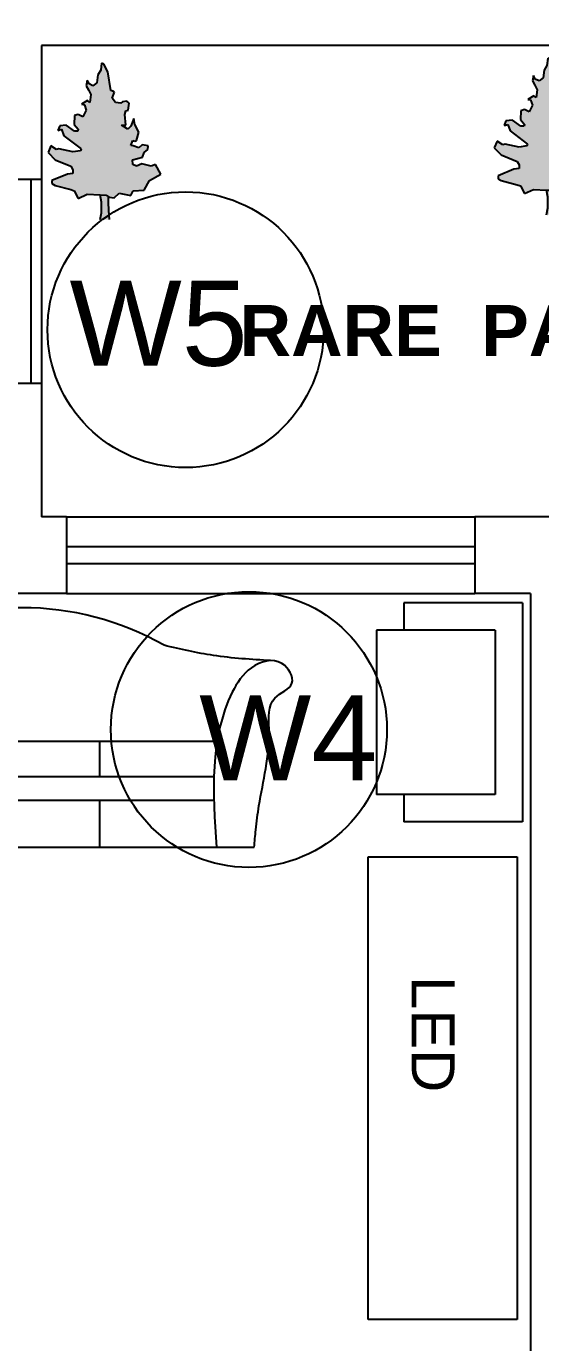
# Model space of a CAD drawing. Header units: inches. Extents: x -1280 to -565, y 3439 to 8161.
# Drawn here: x -857.4 to -797, y 3975.8 to 4130.7 of the extents above; entities that cross this region are included whole.
import ezdxf

# ---------------------------------------------------------------- set-up
doc = ezdxf.new("R2010")
doc.units = ezdxf.units.IN
for name, color, linetype in [('Cabniet', 5, 'Continuous'), ('Dimension', 7, 'Continuous'), ('Interior Fixture', 222, 'Continuous'), ('Interior wall', 7, 'Continuous'), ('scdulue', 114, 'Continuous'), ('Text', 250, 'Continuous'), ('Windows', 242, 'Continuous')]:
    doc.layers.add(name, color=color, linetype=linetype)
doc.styles.get("Standard").update_dxf_attribs({"font": 'arial.ttf'})
doc.dimstyles.new('ISO-25', dxfattribs={"dimtxt": 10, "dimasz": 7, "dimexe": 1.25, "dimexo": 0.625, "dimtad": 1, "dimdec": 1, "dimlunit": 4, "dimtxsty": 'Standard', "dimcen": 2.5, "dimse1": 1, "dimse2": 1, "dimadec": 0, "dimazin": 0, "dimtfac": 1, "dimtdec": 1, "dimtmove": 0, "dimatfit": 3, "dimfxl": 0, "dimarcsym": 0})

# ---------------------------------------------------------------- blocks, each defined once
blk = doc.blocks.new('A$C472E2816')
for color, points in [(99, [(4743, 3374), (5319, 3509), (5398, 3778), (5608, 3945), (5634, 4147), (5293, 4214), (5110, 4046), (4795, 4147), (4664, 4181), (4769, 4449), (4874, 4416), (4979, 4449), (5110, 4920), (4874, 5356), (4821, 5692), (4664, 5256), (4481, 5088), (4140, 5323), (4376, 5323), (4324, 5928), (4376, 6129), (4507, 6163), (4559, 6566), (4428, 6667), (4193, 6633), (4088, 6566), (3800, 6599), (3616, 6835), (3747, 7170), (3642, 7238), (3537, 7271), (3354, 8313), (3144, 8749), (3013, 8817), (2961, 8413), (2804, 8145), (2751, 7708), (2516, 7540), (2306, 7641), (2201, 7842), (2149, 7540), (2280, 7305), (2411, 7036), (2358, 6599), (2227, 6700), (1887, 6499), (2044, 6465), (2149, 6163), (1965, 5793), (1703, 5928), (1494, 5860), (1467, 5356), (1703, 5088), (1677, 4987), (1494, 4987), (1022, 5323), (655, 5289), (550, 5020), (760, 5088), (891, 4718), (1860, 3979), (1834, 3878), (1389, 3811), (603, 3979), (472, 3945), (157, 4147), (0, 3778), (393, 3374), (1284, 3005), (1389, 2803), (1389, 2602), (1101, 2568), (210, 2199), (210, 2031), (393, 1930), (1284, 1695), (1467, 1628), (1703, 1191), (2201, 1426), (2935, 1393), (2935, 1393), (3260, 1377), (3440, 1259), (3721, 1224), (4009, 1493), (4664, 1359), (4795, 1628), (5398, 1661), (5712, 2199), (6341, 2568), (6053, 3106), (5791, 3005), (5267, 3139), (4979, 3005), (4769, 3106)]), (36, [(3380, 989), (3383, 1296), (3260, 1377), (2935, 1393), (3013, 989), (3013, 385), (2926, 0), (3433, 0), (3406, 519)])]:
    blk.add_hatch(color=color).paths.add_polyline_path(points)
for p, q in [((2961, 8413), (2804, 8145)), ((3013, 8817), (2961, 8413)), ((3144, 8749), (3013, 8817)), ((3354, 8313), (3144, 8749)), ((3537, 7271), (3354, 8313)), ((2201, 7842), (2149, 7540)), ((2149, 7540), (2280, 7305)), ((2306, 7641), (2201, 7842)), ((2516, 7540), (2306, 7641)), ((2751, 7708), (2516, 7540)), ((2804, 8145), (2751, 7708)), ((2227, 6700), (1887, 6499)), ((2358, 6599), (2227, 6700)), ((2280, 7305), (2411, 7036)), ((2411, 7036), (2358, 6599)), ((3642, 7238), (3537, 7271)), ((3616, 6835), (3747, 7170)), ((3800, 6599), (3616, 6835)), ((3747, 7170), (3642, 7238)), ((1887, 6499), (2044, 6465)), ((2149, 6163), (1965, 5793)), ((2044, 6465), (2149, 6163)), ((4088, 6566), (3800, 6599)), ((4193, 6633), (4088, 6566)), ((4428, 6667), (4193, 6633)), ((4324, 5928), (4376, 6129)), ((4376, 6129), (4507, 6163)), ((4559, 6566), (4428, 6667)), ((4507, 6163), (4559, 6566)), ((655, 5289), (550, 5020)), ((1022, 5323), (655, 5289)), ((1494, 4987), (1022, 5323)), ((1494, 5860), (1467, 5356)), ((1467, 5356), (1703, 5088)), ((1703, 5928), (1494, 5860)), ((1965, 5793), (1703, 5928)), ((4481, 5088), (4140, 5323)), ((4140, 5323), (4376, 5323)), ((4376, 5323), (4324, 5928)), ((4664, 5256), (4481, 5088)), ((4821, 5692), (4664, 5256)), ((4874, 5356), (4821, 5692)), ((5110, 4920), (4874, 5356)), ((550, 5020), (760, 5088)), ((760, 5088), (891, 4718)), ((891, 4718), (1860, 3979)), ((1677, 4987), (1494, 4987)), ((1703, 5088), (1677, 4987)), ((4664, 4181), (4769, 4449)), ((4769, 4449), (4874, 4416)), ((4874, 4416), (4979, 4449)), ((4979, 4449), (5110, 4920)), ((157, 4147), (0, 3778)), ((0, 3778), (393, 3374)), ((472, 3945), (157, 4147)), ((603, 3979), (472, 3945)), ((1389, 3811), (603, 3979)), ((1834, 3878), (1389, 3811)), ((1860, 3979), (1834, 3878)), ((4795, 4147), (4664, 4181)), ((5110, 4046), (4795, 4147)), ((5293, 4214), (5110, 4046)), ((5634, 4147), (5293, 4214)), ((5319, 3509), (5398, 3778)), ((5398, 3778), (5608, 3945)), ((5608, 3945), (5634, 4147)), ((393, 3374), (1284, 3005)), ((1284, 3005), (1389, 2803)), ((4743, 3374), (5319, 3509)), ((4769, 3106), (4743, 3374)), ((4979, 3005), (4769, 3106)), ((5267, 3139), (4979, 3005)), ((5791, 3005), (5267, 3139)), ((6053, 3106), (5791, 3005)), ((6341, 2568), (6053, 3106)), ((1101, 2568), (210, 2199)), ((1389, 2602), (1101, 2568)), ((1389, 2803), (1389, 2602)), ((5712, 2199), (6341, 2568)), ((210, 2199), (210, 2031)), ((210, 2031), (393, 1930)), ((393, 1930), (1284, 1695)), ((1284, 1695), (1467, 1628)), ((1467, 1628), (1703, 1191)), ((3721, 1224), (4009, 1493)), ((4009, 1493), (4664, 1359)), ((4664, 1359), (4795, 1628)), ((4795, 1628), (5398, 1661)), ((5398, 1661), (5712, 2199)), ((1703, 1191), (2201, 1426)), ((2201, 1426), (2934, 1393)), ((2934, 1393), (3260, 1377)), ((3013, 989), (2935, 1392)), ((3013, 385), (3013, 989)), ((3260, 1377), (3440, 1259)), ((3383, 1296), (3380, 989)), ((3380, 989), (3406, 519)), ((3440, 1259), (3721, 1224)), ((2926, 0), (3013, 385)), ((3406, 519), (3433, 0))]:
    blk.add_line(p, q)
blk = doc.blocks.new('A$C3E2F7594')
for p, q in [((319, 450), (1973.7, 450)), ((818.2, 450), (818.2, 300)), ((1474.5, 450), (1474.5, 300)), ((328.4, 300), (1964.3, 300)), ((332.5, 200), (1960.2, 200)), ((818.2, 200), (818.2, 0)), ((1474.5, 200), (1474.5, 0)), ((1474.5, 200), (1474.5, 0)), ((162, 0), (2130.7, 0))]:
    blk.add_line(p, q)
blk.add_arc((1146.4, -200), 1217.2, 60.324, 119.676)
for points in [[(92.1, 792.6), (334.7, 814.5), (543.7, 857.6)], [(2200.6, 792.6), (1958, 814.5), (1749, 857.6)], [(162, 0), (155.2, 73.9), (141.7, 175.5), (98.8, 502.8), (73.9, 633.7), (1.7, 696.9), (44.6, 780.4), (173.3, 762.3), (254.6, 658.5), (322.4, 0)], [(2130.7, 0), (2137.5, 73.9), (2151, 175.5), (2193.9, 502.8), (2218.8, 633.7), (2291.1, 696.9), (2248.2, 780.4), (2119.4, 762.3), (2038.1, 658.5), (1970.4, 0)]]:
    blk.add_spline(points, degree=3)
blk = doc.blocks.new('A$C70aa158d')
blk.add_blockref('A$C3E2F7594', (20.2, 0))
blk = doc.blocks.new('A$C4FBE58CC')
for p, q in [((-1050, 800), (150, 800)), ((-1050, 800), (-1050, 150)), ((150, 800), (150, 150)), ((-900, 650), (0, 650)), ((-900, 650), (-900, 0)), ((0, 650), (0, 0)), ((-1050, 150), (-900, 150)), ((0, 150), (150, 150)), ((-900, 0), (0, 0))]:
    blk.add_line(p, q)
blk = doc.blocks.new('A$C9b953779')
blk.add_blockref('A$C4FBE58CC', (1050, 0))
blk = doc.blocks.new('9')
for p, q in [((-432.44, 4025.26), (-432.44, 4067)), ((-432.44, 4067), (-302.73, 4067)), ((-302.73, 4067), (-302.73, 4025.26)), ((-302.73, 4025.26), (-432.44, 4025.26))]:
    blk.add_line(p, q)
at = {"layer": 'Cabniet', "insert": (-399.05, 4049.49), "char_height": 12, "attachment_point": 1}
blk.add_mtext_dynamic_manual_height_columns('{\\C242;LED}', width=52.3092, gutter_width=12.5, heights=[0], dxfattribs=at)
blk = doc.blocks.new('*D63')
at = {"layer": 'Defpoints', "color": 0}
for p in [(-1000.24, 4063.96), (-852.72, 4063.96), (-874.17, 3943.96)]:
    blk.add_point(p, dxfattribs=at)
at = {"layer": 'Dimension', "color": 0, "lineweight": -2}
blk.add_line((-1000.24, 3950.96), (-1000.24, 4056.96), dxfattribs=at)
at = {"layer": 'Dimension', "color": 0}
for points in [[(-1001.41, 4056.96), (-999.08, 4056.96), (-1000.24, 4063.96)], [(-1001.41, 3950.96), (-999.08, 3950.96), (-1000.24, 3943.96)]]:
    blk.add_solid(points, dxfattribs=at)
at = {"layer": 'Dimension', "color": 0, "insert": (-1005.98, 4003.96), "char_height": 10, "attachment_point": 5, "rotation": 90}
blk.add_mtext("10'", dxfattribs=at)
blk = doc.blocks.new('*D64')
at = {"layer": 'Defpoints', "color": 0}
for p in [(-1000.24, 4072.96), (-855.67, 4072.96), (-852.72, 4063.96)]:
    blk.add_point(p, dxfattribs=at)
at = {"layer": 'Dimension', "color": 0, "lineweight": -2}
for p, q in [((-1000.24, 4079.96), (-1000.24, 4086.96)), ((-1000.24, 4063.96), (-1000.24, 4072.96)), ((-1000.24, 4056.96), (-1000.24, 4049.96))]:
    blk.add_line(p, q, dxfattribs=at)
at = {"layer": 'Dimension', "color": 0}
for points in [[(-1001.41, 4079.96), (-999.08, 4079.96), (-1000.24, 4072.96)], [(-1001.41, 4056.96), (-999.08, 4056.96), (-1000.24, 4063.96)]]:
    blk.add_solid(points, dxfattribs=at)
at = {"layer": 'Dimension', "color": 0, "insert": (-1013.27, 4071.28), "char_height": 10, "attachment_point": 5, "rotation": 90}
blk.add_mtext('9"', dxfattribs=at)
blk = doc.blocks.new('*D65')
at = {"layer": 'Defpoints', "color": 0}
for p in [(-1000.24, 4128.46), (-860.17, 4128.46), (-855.67, 4072.96)]:
    blk.add_point(p, dxfattribs=at)
at = {"layer": 'Dimension', "color": 0, "lineweight": -2}
blk.add_line((-1000.24, 4079.96), (-1000.24, 4121.46), dxfattribs=at)
at = {"layer": 'Dimension', "color": 0}
for points in [[(-1001.41, 4121.46), (-999.08, 4121.46), (-1000.24, 4128.46)], [(-1001.41, 4079.96), (-999.08, 4079.96), (-1000.24, 4072.96)]]:
    blk.add_solid(points, dxfattribs=at)
at = {"layer": 'Dimension', "color": 0, "insert": (-1012.58, 4100.71), "char_height": 10, "attachment_point": 5, "rotation": 90}
blk.add_mtext('4\'-7{\\H1x;\\S1/2;}"', dxfattribs=at)
blk = doc.blocks.new('*D67')
at = {"layer": 'Defpoints', "color": 0}
for p in [(-855.67, 4128.46), (-1000.24, 4072.96), (-860.17, 4072.96)]:
    blk.add_point(p, dxfattribs=at)
at = {"layer": 'Dimension', "color": 0, "lineweight": -2}
blk.add_line((-1000.24, 4121.46), (-1000.24, 4079.96), dxfattribs=at)
at = {"layer": 'Dimension', "color": 0}
for points in [[(-1001.41, 4121.46), (-999.08, 4121.46), (-1000.24, 4128.46)], [(-1001.41, 4079.96), (-999.08, 4079.96), (-1000.24, 4072.96)]]:
    blk.add_solid(points, dxfattribs=at)
at = {"layer": 'Dimension', "color": 0, "insert": (-1012.58, 4100.71), "char_height": 10, "attachment_point": 5, "rotation": 90}
blk.add_mtext('4\'-7{\\H1x;\\S1/2;}"', dxfattribs=at)
blk = doc.blocks.new('*D73')
at = {"layer": 'Defpoints', "color": 0}
for p in [(-855.67, 4151.81), (-860.17, 4128.46), (-855.67, 4128.46)]:
    blk.add_point(p, dxfattribs=at)
at = {"layer": 'Dimension', "color": 0, "lineweight": -2}
for p, q in [((-857.92, 4151.81), (-853.75, 4165.71)), ((-853.75, 4165.71), (-833.32, 4165.71)), ((-867.17, 4151.81), (-874.17, 4151.81)), ((-860.17, 4151.81), (-855.67, 4151.81)), ((-860.17, 4151.81), (-855.67, 4151.81)), ((-848.67, 4151.81), (-841.67, 4151.81))]:
    blk.add_line(p, q, dxfattribs=at)
at = {"layer": 'Dimension', "color": 0}
for points in [[(-867.17, 4152.98), (-867.17, 4150.64), (-860.17, 4151.81)], [(-848.67, 4152.98), (-848.67, 4150.64), (-855.67, 4151.81)]]:
    blk.add_solid(points, dxfattribs=at)
at = {"layer": 'Dimension', "color": 0, "insert": (-843.53, 4178.04), "char_height": 10, "attachment_point": 5}
blk.add_mtext('4{\\H1x;\\S1/2;}"', dxfattribs=at)
blk = doc.blocks.new('*D74')
at = {"layer": 'Defpoints', "color": 0}
for p in [(-670.17, 4151.81), (-855.67, 4128.46), (-670.17, 4128.46)]:
    blk.add_point(p, dxfattribs=at)
at = {"layer": 'Dimension', "color": 0, "lineweight": -2}
blk.add_line((-848.67, 4151.81), (-677.17, 4151.81), dxfattribs=at)
at = {"layer": 'Dimension', "color": 0}
for points in [[(-848.67, 4152.98), (-848.67, 4150.64), (-855.67, 4151.81)], [(-677.17, 4152.98), (-677.17, 4150.64), (-670.17, 4151.81)]]:
    blk.add_solid(points, dxfattribs=at)
at = {"layer": 'Dimension', "color": 0, "insert": (-762.92, 4164.23), "char_height": 10, "attachment_point": 5}
blk.add_mtext('15\'-5{\\H1x;\\S1/2;}"', dxfattribs=at)

msp = doc.modelspace()

# ---------------------------------------------------------------- linework, layer by layer
msp.add_line((-670.17, 4128.46), (-855.67, 4128.46))
at = {"layer": 'Interior wall'}
for p, q in [((-855.67, 4128.46), (-855.67, 4112.71)), ((-860.17, 4112.71), (-855.67, 4112.71)), ((-860.17, 4088.71), (-855.67, 4088.71)), ((-855.67, 4088.71), (-855.67, 4072.96)), ((-852.72, 4072.96), (-855.67, 4072.96)), ((-852.72, 4072.96), (-852.72, 4063.96)), ((-804.72, 4072.96), (-804.72, 4063.96)), ((-778.7, 4072.96), (-804.72, 4072.96)), ((-852.72, 4063.96), (-917.67, 4063.96)), ((-798.17, 4063.96), (-804.72, 4063.96)), ((-798.17, 4063.96), (-798.17, 3943.96))]:
    msp.add_line(p, q, dxfattribs=at)
at = {"layer": 'scdulue'}
for centre in [(-838.73, 4095), (-831.28, 4047.93)]:
    msp.add_circle(centre, 16.23, dxfattribs=at)
at = {"layer": 'Windows'}
for p, q in [((-856.92, 4112.71), (-856.92, 4088.71)), ((-855.67, 4112.71), (-855.67, 4088.71)), ((-852.72, 4072.96), (-804.72, 4072.96)), ((-852.72, 4069.46), (-804.72, 4069.46)), ((-852.72, 4067.46), (-804.72, 4067.46)), ((-852.72, 4063.96), (-804.72, 4063.96))]:
    msp.add_line(p, q, dxfattribs=at)

# ---------------------------------------------------------------- block references
at = {"layer": 'Interior Fixture'}
for name, p, xscale, yscale, zscale in [('A$C472E2816', (-802.43, 4108.53), 0.0020906321129058, 0.0020906321129058, 0.0020906321129058), ('A$C472E2816', (-854.9, 4107.96), 0.0020906321129058, 0.0020906321129058, 0.0020906321129058), ('A$C70aa158d', (-890.3, 4034.07), 0.0277261893728724, 0.0277261893728724, 0.0277261893728724)]:
    msp.add_blockref(name, p, dxfattribs=dict(at, xscale=xscale, yscale=yscale, zscale=zscale))
at = {"layer": 'Interior Fixture', "rotation": 270}
for name, p, xscale, yscale, zscale in [('A$C9b953779', (-816.29, 4062.85), 0.0214831164562149, 0.0214831164562149, 0.0214831164562149), ('9', (-2507.52, 3851.35), 0.4199094188273691, 0.4199094188273691, 0.4199094188273691)]:
    msp.add_blockref(name, p, dxfattribs=dict(at, xscale=xscale, yscale=yscale, zscale=zscale))

# ---------------------------------------------------------------- texts
at = {"layer": 'scdulue', "char_height": 10, "attachment_point": 1}
for s, insert in [('W5', (-852.37, 4100.76)), ('W4', (-837.13, 4051.97))]:
    msp.add_mtext_dynamic_manual_height_columns(s, width=19.8165, gutter_width=12.5, heights=[0], dxfattribs=dict(at, insert=insert))
at = {"layer": 'Text', "insert": (-781.08, 4094.86), "char_height": 6, "width": 106.2611, "attachment_point": 5}
msp.add_mtext("{\\fArial|b1|i0|c0|p34;RARE  PASSAGE 5' WIDE}", dxfattribs=at)

# ---------------------------------------------------------------- dimensions: what is measured, and where the dimension line sits
at = {"layer": 'Dimension'}
for base, p1, p2, picture, middle in [((-855.67, 4151.81), (-860.17, 4128.46), (-855.67, 4128.46), '*D73', (-853.13, 4178.04)), ((-670.17, 4151.81), (-855.67, 4128.46), (-670.17, 4128.46), '*D74', (-762.92, 4164.23))]:
    dim = msp.add_linear_dim(base=base, p1=p1, p2=p2, dimstyle='ISO-25', override={"dimtmove": 1}, dxfattribs=at)
    dim.commit()
    dim.dimension.update_dxf_attribs({"geometry": picture, "text_midpoint": middle})
for base, p1, p2, picture, middle in [((-1000.24, 4128.46), (-855.67, 4072.96), (-860.17, 4128.46), '*D65', (-1012.58, 4100.71)), ((-1000.24, 4072.96), (-855.67, 4128.46), (-860.17, 4072.96), '*D67', (-1012.58, 4100.71)), ((-1000.24, 4072.96), (-852.72, 4063.96), (-855.67, 4072.96), '*D64', (-1013.27, 4071.28)), ((-1000.24, 4063.96), (-874.17, 3943.96), (-852.72, 4063.96), '*D63', (-1005.98, 4003.96))]:
    dim = msp.add_linear_dim(base=base, p1=p1, p2=p2, angle=90, dimstyle='ISO-25', override={"dimtmove": 1}, dxfattribs=at)
    dim.commit()
    dim.dimension.update_dxf_attribs({"geometry": picture, "text_midpoint": middle})

doc.saveas('drawing.dxf')
